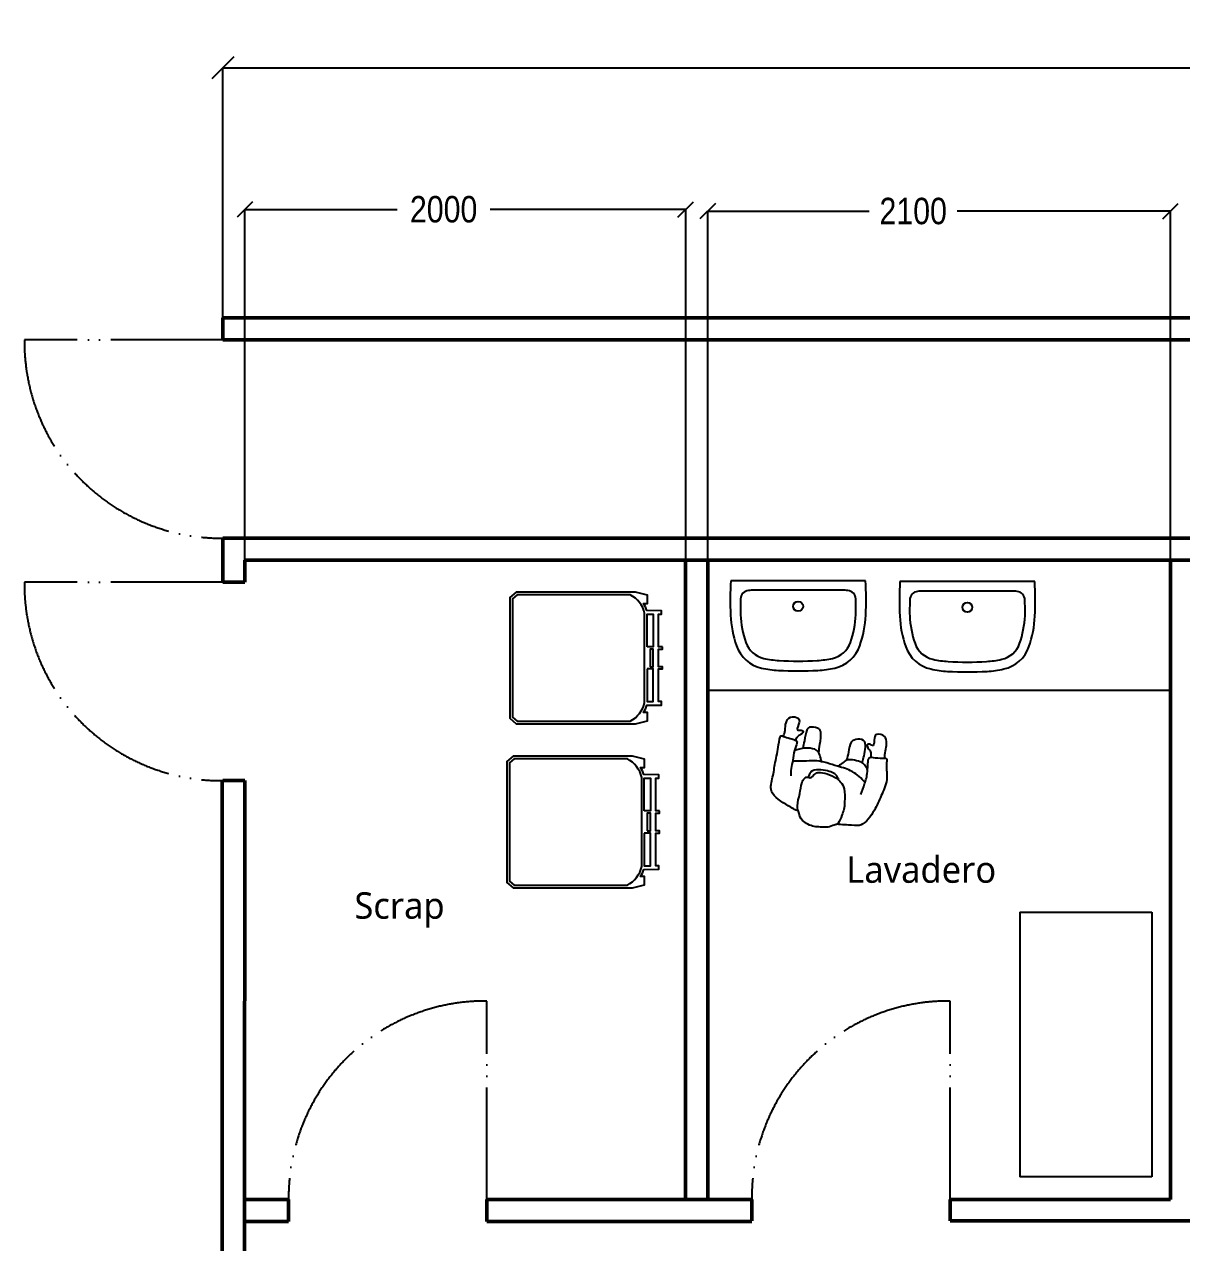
# Model space of a CAD drawing. Header units: millimetres. Extents: x 44692 to 172587, y -26854 to 14445.
# Drawn here: x 50970 to 56220, y -4049 to 1479 of the extents above; entities that cross this region are included whole.
import ezdxf

# ---------------------------------------------------------------- set-up
doc = ezdxf.new("R2010")
doc.units = ezdxf.units.MM
doc.header["$LTSCALE"] = 100
doc.linetypes.add('DIVIDEX2', pattern=[6.604, 5.08, -0.508, 0, -0.508, 0, -0.508])
for name, color, linetype in [('Cotas secundarias', 41, 'Continuous'), ('Muebles', 112, 'Continuous'), ('Personal', 171, 'Continuous'), ('Puertas', 43, 'DIVIDEX2'), ('rotulo', 211, 'Continuous')]:
    doc.layers.add(name, color=color, linetype=linetype)
doc.layers.add('Paredes', color=7, linetype='Continuous', lineweight=50)
doc.styles.add('OpenSans', font='OpenSans-Regular.ttf')
doc.styles.add('OpenSansCondensed-Light', font='OpenSansCondensed-Light.ttf')
doc.dimstyles.new('Cotas Mateo', dxfattribs={"dimtxt": 120, "dimasz": 70, "dimexe": 0.375, "dimexo": 0.125, "dimgap": 0.1, "dimtad": 1, "dimdec": 0, "dimzin": 12, "dimdsep": 46, "dimtxsty": 'OpenSansCondensed-Light', "dimblk": 'OBLIQUE', "dimcen": 2.5, "dimazin": 3, "dimtfac": 0.5, "dimtdec": 0, "dimtmove": 2, "dimatfit": 3, "dimarcsym": 0})
doc.dimstyles.new('Cotas Mateo 2', dxfattribs={"dimtxt": 300, "dimasz": 100, "dimexe": 0.375, "dimexo": 0.125, "dimgap": 0.1, "dimtad": 1, "dimzin": 12, "dimdsep": 46, "dimtxsty": 'OpenSansCondensed-Light', "dimblk": 'OBLIQUE', "dimcen": 2.5, "dimazin": 3, "dimtfac": 0.5, "dimtmove": 2, "dimatfit": 3, "dimarcsym": 0})

# ---------------------------------------------------------------- blocks, each defined once
blk = doc.blocks.new('MU11-9')
for points in [[(-0.0431, 0.5974), (-0.0431, 0.5827), (-0.171, 0.5827), (-0.171, 0.5944), (-0.178, 0.5944), (-0.185, 0.5944), (-0.1854, 0.5362, 0.065352), (-0.2135, 0.5234), (-0.2134, 0.5392), (-0.2457, 0.5392), (-0.2575, 0.4915), (-0.2579, 0.0248), (-0.2362, 0), (0, 0), (0.2362, 0), (0.2579, 0.0248), (0.2575, 0.4915), (0.2457, 0.5392), (0.2134, 0.5392), (0.2135, 0.5234, 0.065352), (0.1854, 0.5362), (0.185, 0.5944), (0.178, 0.5944), (0.171, 0.5944), (0.171, 0.5827), (0.0431, 0.5827), (0.0431, 0.5974), (0.0344, 0.5974), (0.0344, 0.5827), (0, 0.5827), (-0.0344, 0.5827), (-0.0344, 0.5974)], [(-0.2468, 0.4718), (-0.2471, 0.0288), (-0.2314, 0.0107), (0, 0.0107), (0.2314, 0.0107), (0.2471, 0.0288), (0.2468, 0.4718, 0.222129), (0.1747, 0.5279), (-0.1747, 0.5279, 0.222129)]]:
    blk.add_lwpolyline(points, format="xyb", close=True)
for points in [[(-0.0431, 0.5382), (-0.171, 0.5382), (-0.171, 0.5618), (-0.0431, 0.5618), (-0.0431, 0.5382)], [(0.0431, 0.5382), (0.171, 0.5382), (0.171, 0.5618), (0.0431, 0.5618), (0.0431, 0.5382)]]:
    blk.add_lwpolyline(points)
blk.add_lwpolyline([(0.0344, 0.5489), (0.0344, 0.5618), (0, 0.5618), (-0.0344, 0.5618), (-0.0344, 0.5489), (0, 0.5489)], close=True)
blk = doc.blocks.new('pa17-16')
for points, knots in [([(5.5575, 2.4391), (5.5549, 2.4218), (5.5525, 2.3852), (5.5491, 2.3329), (5.5712, 2.2599), (5.5431, 2.2589), (5.5029, 2.2526), (5.4793, 2.2435), (5.4785, 2.2813), (5.4499, 2.3438), (5.4658, 2.4235), (5.4776, 2.5033), (5.5116, 2.5798), (5.5552, 2.585), (5.608, 2.5962), (5.6336, 2.6001)], [0, 0, 0, 0, 0.404899, 0.829805, 1.276298, 1.516647, 1.885942, 2.122553, 2.418487, 2.881882, 3.382407, 3.897515, 4.613825, 5.020942, 5.393355, 5.393355, 5.393355, 5.393355]), ([(5.62, 2.5537), (5.6188, 2.5427), (5.6154, 2.5253), (5.6223, 2.4901), (5.6346, 2.4293), (5.661, 2.4064), (5.685, 2.3908), (5.7322, 2.3832), (5.7723, 2.3842), (5.7881, 2.3969), (5.8018, 2.4268), (5.8146, 2.4162), (5.8324, 2.4305), (5.8382, 2.4568), (5.8318, 2.5038), (5.8344, 2.5615), (5.8137, 2.5937), (5.7944, 2.6284), (5.7307, 2.6388), (5.7037, 2.6296), (5.6679, 2.626), (5.6442, 2.6055), (5.6228, 2.5961), (5.6214, 2.5667), (5.62, 2.5537)], [0, 0, 0, 0, 0.297584, 0.631064, 1.068635, 1.39533, 1.69617, 2.097861, 2.458938, 2.716293, 3.010442, 3.199165, 3.447293, 3.731671, 4.119196, 4.541864, 4.881702, 5.22714, 5.673063, 5.989311, 6.327668, 6.644571, 6.906626, 7.259736, 7.259736, 7.259736, 7.259736]), ([(5.8196, 2.5846), (5.837, 2.5819), (5.8817, 2.5675), (5.9755, 2.5418), (5.972, 2.4609), (5.9791, 2.3926), (5.9812, 2.315), (5.9891, 2.2612), (5.9692, 2.2664), (5.9401, 2.2663), (5.9063, 2.2668), (5.9005, 2.2811), (5.909, 2.3184), (5.9007, 2.3606), (5.9019, 2.4011), (5.8964, 2.4238), (5.8933, 2.4348)], [6.682038, 6.682038, 6.682038, 6.682038, 7.076266, 7.806153, 8.304227, 8.77662, 9.284333, 9.649979, 9.844608, 10.160206, 10.472731, 10.661147, 10.998544, 11.371438, 11.724832, 12.051545, 12.051545, 12.051545, 12.051545]), ([(5.5522, 2.3809), (5.573, 2.3653), (5.6222, 2.3398), (5.6924, 2.3383), (5.7952, 2.3323), (5.8376, 2.352), (5.881, 2.3613), (5.9019, 2.366)], [0, 0, 0, 0, 0.49262, 0.970296, 1.525877, 1.91054, 2.357805, 2.357805, 2.357805, 2.357805]), ([(5.6724, 2.3994), (5.675, 2.3947), (5.6837, 2.383), (5.7041, 2.3718), (5.7348, 2.3697), (5.774, 2.3728), (5.8085, 2.3874), (5.8116, 2.4015), (5.8144, 2.4199)], [0.121052, 0.121052, 0.121052, 0.121052, 0.297289, 0.584433, 0.895396, 1.26174, 1.600834, 1.760925, 1.760925, 1.760925, 1.760925]), ([(5.5552, 2.3206), (5.5597, 2.3147), (5.5706, 2.3043), (5.5892, 2.2916), (5.6248, 2.2913), (5.6613, 2.2967), (5.6731, 2.3154), (5.6858, 2.3299), (5.6912, 2.3378)], [0, 0, 0, 0, 0.262594, 0.520609, 0.853848, 1.185107, 1.43842, 1.738028, 1.738028, 1.738028, 1.738028]), ([(5.7713, 2.3359), (5.7736, 2.3305), (5.7786, 2.3203), (5.7954, 2.2951), (5.8154, 2.2848), (5.8612, 2.2906), (5.8838, 2.3057), (5.8988, 2.3117), (5.9058, 2.3148)], [0, 0, 0, 0, 0.233477, 0.532145, 0.79329, 1.163492, 1.458071, 1.725911, 1.725911, 1.725911, 1.725911]), ([(5.4915, 2.2484), (5.4936, 2.2374), (5.4981, 2.215), (5.4968, 2.1806), (5.512, 2.1445), (5.5569, 2.147), (5.5634, 2.1681), (5.5498, 2.2128), (5.5753, 2.1995), (5.5912, 2.209), (5.5741, 2.2257), (5.5617, 2.2339), (5.5559, 2.2515), (5.5556, 2.26)], [0, 0, 0, 0, 0.324329, 0.654038, 0.980089, 1.31306, 1.562526, 1.890179, 2.123217, 2.319335, 2.559559, 2.78492, 3.066636, 3.066636, 3.066636, 3.066636]), ([(5.5867, 2.2952), (5.5866, 2.2877), (5.5872, 2.2667), (5.5883, 2.1873), (5.6353, 2.19), (5.6673, 2.2128), (5.6606, 2.2618), (5.6599, 2.2881), (5.6606, 2.3008)], [0.078483, 0.078483, 0.078483, 0.078483, 0.321516, 0.797556, 1.122606, 1.448668, 1.830958, 2.166281, 2.166281, 2.166281, 2.166281]), ([(5.7943, 2.2992), (5.7951, 2.2858), (5.7984, 2.2614), (5.8038, 2.2002), (5.8255, 2.1869), (5.8672, 2.191), (5.8755, 2.2117), (5.8718, 2.2605), (5.8715, 2.286), (5.871, 2.2978)], [0, 0, 0, 0, 0.353805, 0.775896, 1.041599, 1.377968, 1.615337, 2.001902, 2.313716, 2.313716, 2.313716, 2.313716]), ([(5.9713, 2.2652), (5.9703, 2.2553), (5.9686, 2.234), (5.9786, 2.2017), (5.9668, 2.1644), (5.9218, 2.1628), (5.9134, 2.1832), (5.9229, 2.229), (5.8988, 2.2135), (5.882, 2.2215), (5.8976, 2.2397), (5.908, 2.248), (5.912, 2.2618), (5.9127, 2.2683)], [0.038839, 0.038839, 0.038839, 0.038839, 0.324329, 0.654038, 0.980089, 1.31306, 1.562526, 1.890179, 2.123217, 2.319335, 2.559559, 2.78492, 2.989829, 2.989829, 2.989829, 2.989829])]:
    blk.add_open_spline(points, degree=3, knots=knots)
blk = doc.blocks.new('_OBLIQUE')
at = {"color": 0, "linetype": 'ByBlock'}
blk.add_line((-0.5, -0.5), (0.5, 0.5), dxfattribs=at)
blk = doc.blocks.new('*D58')
at = {"layer": 'Cotas secundarias', "color": 0, "lineweight": -2, "transparency": 16777216}
for p, q in [((51869.6, 147.7), (51869.6, 1282.1)), ((51869.6, 1281.8), (62164.5, 1281.8)), ((72965.5, 1281.8), (63450.4, 1281.8)), ((72965.5, 147.7), (72965.5, 1282.1))]:
    blk.add_line(p, q, dxfattribs=at)
at = {"layer": 'Defpoints', "color": 0, "transparency": 16777216}
for p in [(72965.5, 1281.8), (51869.6, 147.6), (72965.5, 147.6)]:
    blk.add_point(p, dxfattribs=at)
at = {"layer": 'Cotas secundarias', "color": 0, "lineweight": -2, "transparency": 16777216, "xscale": 100, "yscale": 100, "zscale": 100, "rotation": 180}
blk.add_blockref('_OBLIQUE', (51869.6, 1281.8), dxfattribs=at)
at = {"layer": 'Cotas secundarias', "color": 0, "lineweight": -2, "transparency": 16777216, "xscale": 100, "yscale": 100, "zscale": 100}
blk.add_blockref('_OBLIQUE', (72965.5, 1281.8), dxfattribs=at)
at = {"layer": 'Cotas secundarias', "color": 0, "transparency": 16777216, "insert": (62807.4, 1281.8), "char_height": 300, "attachment_point": 5, "style": 'OpenSansCondensed-Light'}
blk.add_mtext('21065', dxfattribs=at)
blk = doc.blocks.new('*D63')
at = {"layer": 'Cotas secundarias', "color": 0, "lineweight": -2, "transparency": 16777216}
for p, q in [((54069.6, -952.5), (54069.6, 631.4)), ((54069.6, 631), (54801.7, 631)), ((56169.6, 631), (55201.9, 631)), ((56169.6, -952.7), (56169.6, 631.4))]:
    blk.add_line(p, q, dxfattribs=at)
at = {"layer": 'Defpoints', "color": 0, "transparency": 16777216}
for p in [(56169.6, 631), (54069.6, -952.6), (56169.6, -952.8)]:
    blk.add_point(p, dxfattribs=at)
at = {"layer": 'Cotas secundarias', "color": 0, "lineweight": -2, "transparency": 16777216, "xscale": 70, "yscale": 70, "zscale": 70, "rotation": 180}
blk.add_blockref('_OBLIQUE', (54069.6, 631), dxfattribs=at)
at = {"layer": 'Cotas secundarias', "color": 0, "lineweight": -2, "transparency": 16777216, "xscale": 70, "yscale": 70, "zscale": 70}
blk.add_blockref('_OBLIQUE', (56169.6, 631), dxfattribs=at)
at = {"layer": 'Cotas secundarias', "color": 0, "transparency": 16777216, "insert": (55001.8, 631), "char_height": 120, "attachment_point": 5, "style": 'OpenSansCondensed-Light'}
blk.add_mtext('2100', dxfattribs=at)
blk = doc.blocks.new('*D64')
at = {"layer": 'Cotas secundarias', "color": 0, "lineweight": -2, "transparency": 16777216}
for p, q in [((51969.6, -952.3), (51969.6, 639.4)), ((51969.6, 639.1), (52660.1, 639.1)), ((53969.6, 639.1), (53083.1, 639.1)), ((53969.6, -952.3), (53969.6, 639.4))]:
    blk.add_line(p, q, dxfattribs=at)
at = {"layer": 'Defpoints', "color": 0, "transparency": 16777216}
for p in [(51969.6, 639.1), (51969.6, -952.4), (53969.6, -952.4)]:
    blk.add_point(p, dxfattribs=at)
at = {"layer": 'Cotas secundarias', "color": 0, "lineweight": -2, "transparency": 16777216, "xscale": 70, "yscale": 70, "zscale": 70, "rotation": 180}
blk.add_blockref('_OBLIQUE', (51969.6, 639.1), dxfattribs=at)
at = {"layer": 'Cotas secundarias', "color": 0, "lineweight": -2, "transparency": 16777216, "xscale": 70, "yscale": 70, "zscale": 70}
blk.add_blockref('_OBLIQUE', (53969.6, 639.1), dxfattribs=at)
at = {"layer": 'Cotas secundarias', "color": 0, "transparency": 16777216, "insert": (52871.6, 639.1), "char_height": 120, "attachment_point": 5, "style": 'OpenSansCondensed-Light'}
blk.add_mtext('2000', dxfattribs=at)

msp = doc.modelspace()

# ---------------------------------------------------------------- linework, layer by layer
at = {"layer": 'Muebles'}
for p, q in [((54785.465, -1045.332), (54174.402, -1045.332)), ((55552.966, -1049.713), (54941.903, -1049.713)), ((54681.787, -1088.585), (54278.079, -1088.585)), ((55449.289, -1092.967), (55045.58, -1092.967)), ((54069.589, -1541.526), (56169.589, -1541.526)), ((55485.001, -2549.637), (55485.001, -3749.637)), ((55485.001, -2549.637), (56085.001, -2549.637)), ((56085.001, -2549.637), (56085.001, -3749.637)), ((56085.001, -3749.637), (55485.001, -3749.637))]:
    msp.add_line(p, q, dxfattribs=at)
for centre in [(54479.933, -1161.887), (55247.434, -1166.268)]:
    msp.add_circle(centre, 22.479, dxfattribs=at)
for centre, radius, start, end in [((55637.818, -1132.969), 1466.037, 176.572904, 182.693036), ((53322.049, -1132.969), 1466.037, 357.306964, 3.427096), ((56405.319, -1137.351), 1466.037, 176.572904, 182.693036), ((54089.55, -1137.351), 1466.037, 357.306964, 3.427096), ((54258.073, -1128.657), 39.094, 95.593717, 179.699457), ((54278.079, -1332.924), 244.34, 90, 95.593717), ((54681.787, -1332.924), 244.34, 84.406283, 90), ((54701.794, -1128.657), 39.094, 0.300543, 84.406283), ((55025.574, -1133.038), 39.094, 95.593717, 179.699457), ((55045.58, -1337.306), 244.34, 90, 95.593717), ((55449.289, -1337.306), 244.34, 84.406283, 90), ((55469.295, -1133.038), 39.094, 0.300543, 84.406283), ((55639.212, -1177.467), 1421.079, 178.023376, 180.897999), ((53320.654, -1177.467), 1421.079, 359.102001, 1.976624), ((56406.714, -1181.849), 1421.079, 178.023376, 180.897999), ((54088.155, -1181.849), 1421.079, 359.102001, 1.976624), ((54661.539, -1178.89), 488.679, 182.693036, 199.34062), ((54661.539, -1178.89), 443.721, 182.693036, 199.34062), ((54298.328, -1178.89), 443.721, 340.65938, 357.306964), ((54298.328, -1178.89), 488.679, 340.65938, 357.306964), ((55429.04, -1183.272), 488.679, 182.693036, 199.34062), ((55429.04, -1183.272), 443.721, 182.693036, 199.34062), ((55065.829, -1183.272), 443.721, 340.65938, 357.306964), ((55065.829, -1183.272), 488.679, 340.65938, 357.306964), ((54347.99, -1288.943), 111.419, 199.34062, 257.44287), ((54611.877, -1288.943), 111.419, 282.55713, 340.65938), ((54347.99, -1288.943), 156.377, 199.34062, 257.44287), ((54611.877, -1288.943), 156.377, 282.55713, 340.65938), ((55115.491, -1293.325), 156.377, 199.34062, 257.44287), ((55115.491, -1293.325), 111.419, 199.34062, 257.44287), ((55379.378, -1293.325), 111.419, 282.55713, 340.65938), ((55379.378, -1293.325), 156.377, 282.55713, 340.65938), ((54420.237, -964.59), 443.721, 257.44287, 266.498218), ((54479.933, 10.943), 1421.079, 266.498218, 273.501782), ((54539.63, -964.59), 443.721, 273.501782, 282.55713), ((55187.738, -968.972), 443.721, 257.44287, 266.498218), ((55247.434, 6.562), 1421.079, 266.498218, 273.501782), ((55307.131, -968.972), 443.721, 273.501782, 282.55713), ((54420.237, -964.59), 488.679, 257.44287, 266.498218), ((54479.933, 10.943), 1466.037, 266.498218, 273.501782), ((54539.63, -964.59), 488.679, 273.501782, 282.55713), ((55187.738, -968.972), 488.679, 257.44287, 266.498218), ((55247.434, 6.562), 1466.037, 266.498218, 273.501782), ((55307.131, -968.972), 488.679, 273.501782, 282.55713)]:
    msp.add_arc(centre, radius, start, end, dxfattribs=at)
at = {"layer": 'Paredes'}
for p, q in [((51869.589, 47.555), (51869.589, 147.555)), ((51869.589, 147.555), (72965.508, 147.555)), ((51969.589, 47.555), (51869.589, 47.555)), ((51969.589, 47.555), (72965.508, 47.555)), ((51869.589, -852.445), (51869.589, -1052.445)), ((51969.589, -852.445), (51869.589, -852.445)), ((56003.176, -852.445), (51969.589, -852.445)), ((56003.176, -852.445), (56474.22, -852.445)), ((51969.589, -952.445), (51969.589, -1052.445)), ((56003.138, -952.79), (51969.589, -952.445)), ((53969.589, -3852.442), (53969.589, -952.445)), ((54069.589, -3852.442), (54069.589, -950.392)), ((56469.589, -952.785), (56003.138, -952.79)), ((56169.589, -3852.442), (56169.589, -950.392)), ((51969.589, -1052.445), (51869.589, -1052.445)), ((51868.21, -13413.342), (51867.458, -1952.464)), ((51869.589, -1952.445), (51969.519, -1952.445)), ((51969.519, -1952.445), (51968.21, -3952.442)), ((51969.589, -2052.445), (51969.453, -2052.445)), ((51968.21, -2952.442), (51968.21, -13413.342)), ((51968.21, -2952.442), (51968.21, -3752.442)), ((52068.21, -3852.442), (51968.21, -3852.442)), ((52068.21, -3852.442), (52168.21, -3852.442)), ((52168.21, -3852.442), (52168.21, -3952.442)), ((53968.21, -3852.442), (53068.254, -3852.442)), ((53068.254, -3852.442), (53068.254, -3952.442)), ((53968.21, -3852.442), (54069.589, -3852.442)), ((53968.21, -3852.442), (54068.21, -3852.442)), ((54069.589, -3852.442), (54269.589, -3852.442)), ((54269.589, -3852.442), (54269.589, -3950.389)), ((55169.589, -3852.442), (56169.589, -3852.442)), ((55169.589, -3950.389), (55169.589, -3852.442)), ((51968.21, -3952.442), (52068.21, -3952.442)), ((52168.21, -3952.442), (52068.21, -3952.442)), ((53068.254, -3952.442), (54269.589, -3952.442)), ((55169.589, -3950.389), (56469.589, -3950.389))]:
    msp.add_line(p, q, dxfattribs=at)
at = {"layer": 'Puertas'}
for p, q in [((51869.589, 47.555), (50969.589, 47.555)), ((51869.589, -1052.445), (50969.589, -1052.445)), ((53068.254, -3852.442), (53068.254, -2952.442)), ((55169.632, -3852.442), (55169.632, -2952.442))]:
    msp.add_line(p, q, dxfattribs=at)
for centre, start, end in [((51860.756, 38.722), 179.432158, 270.567842), ((51860.756, -1061.278), 179.432158, 270.567842), ((53059.422, -3843.61), 89.432158, 180.567842), ((55160.8, -3843.61), 89.432158, 180.567842)]:
    msp.add_arc(centre, 891.211, start, end, dxfattribs=at)

# ---------------------------------------------------------------- block references
at = {"layer": 'Muebles', "xscale": 1159.018629019952, "yscale": 1159.018629019952, "zscale": 1159.018629019952, "rotation": 270}
for p in [(53171.702, -1395.996), (53158.251, -2140.234)]:
    msp.add_blockref('MU11-9', p, dxfattribs=at)
at = {"layer": 'Personal', "xscale": 979.1504951166459, "yscale": 979.1504951166459, "zscale": 979.1504951166459, "rotation": 165.8913640410135}
msp.add_blockref('pa17-16', (60624.077, -1026.014), dxfattribs=at)

# ---------------------------------------------------------------- texts
at = {"layer": 'rotulo', "char_height": 120, "width": 1055.00166, "attachment_point": 1, "style": 'OpenSans'}
for s, insert in [('Lavadero', (54698.208, -2296.116)), ('Scrap', (52466.864, -2459.071))]:
    msp.add_mtext(s, dxfattribs=dict(at, insert=insert))

# ---------------------------------------------------------------- dimensions: what is measured, and where the dimension line sits
at = {"layer": 'Cotas secundarias'}
dim = msp.add_linear_dim(base=(72965.508, 1281.774), p1=(51869.589, 147.555), p2=(72965.508, 147.555), text='21065', dimstyle='Cotas Mateo 2', dxfattribs=at)
dim.commit()
dim.dimension.update_dxf_attribs({"geometry": '*D58', "text_midpoint": (62807.449, 1281.774), "dimtype": 160})
for base, p1, p2, picture, middle in [((51969.589, 639.058), (53969.589, -952.445), (51969.589, -952.445), '*D64', (52871.595, 639.058)), ((56169.589, 631.009), (54069.589, -952.625), (56169.589, -952.788), '*D63', (55001.823, 631.009))]:
    dim = msp.add_linear_dim(base=base, p1=p1, p2=p2, dimstyle='Cotas Mateo', dxfattribs=at)
    dim.commit()
    dim.dimension.update_dxf_attribs({"geometry": picture, "text_midpoint": middle, "dimtype": 160})

doc.saveas('drawing.dxf')
